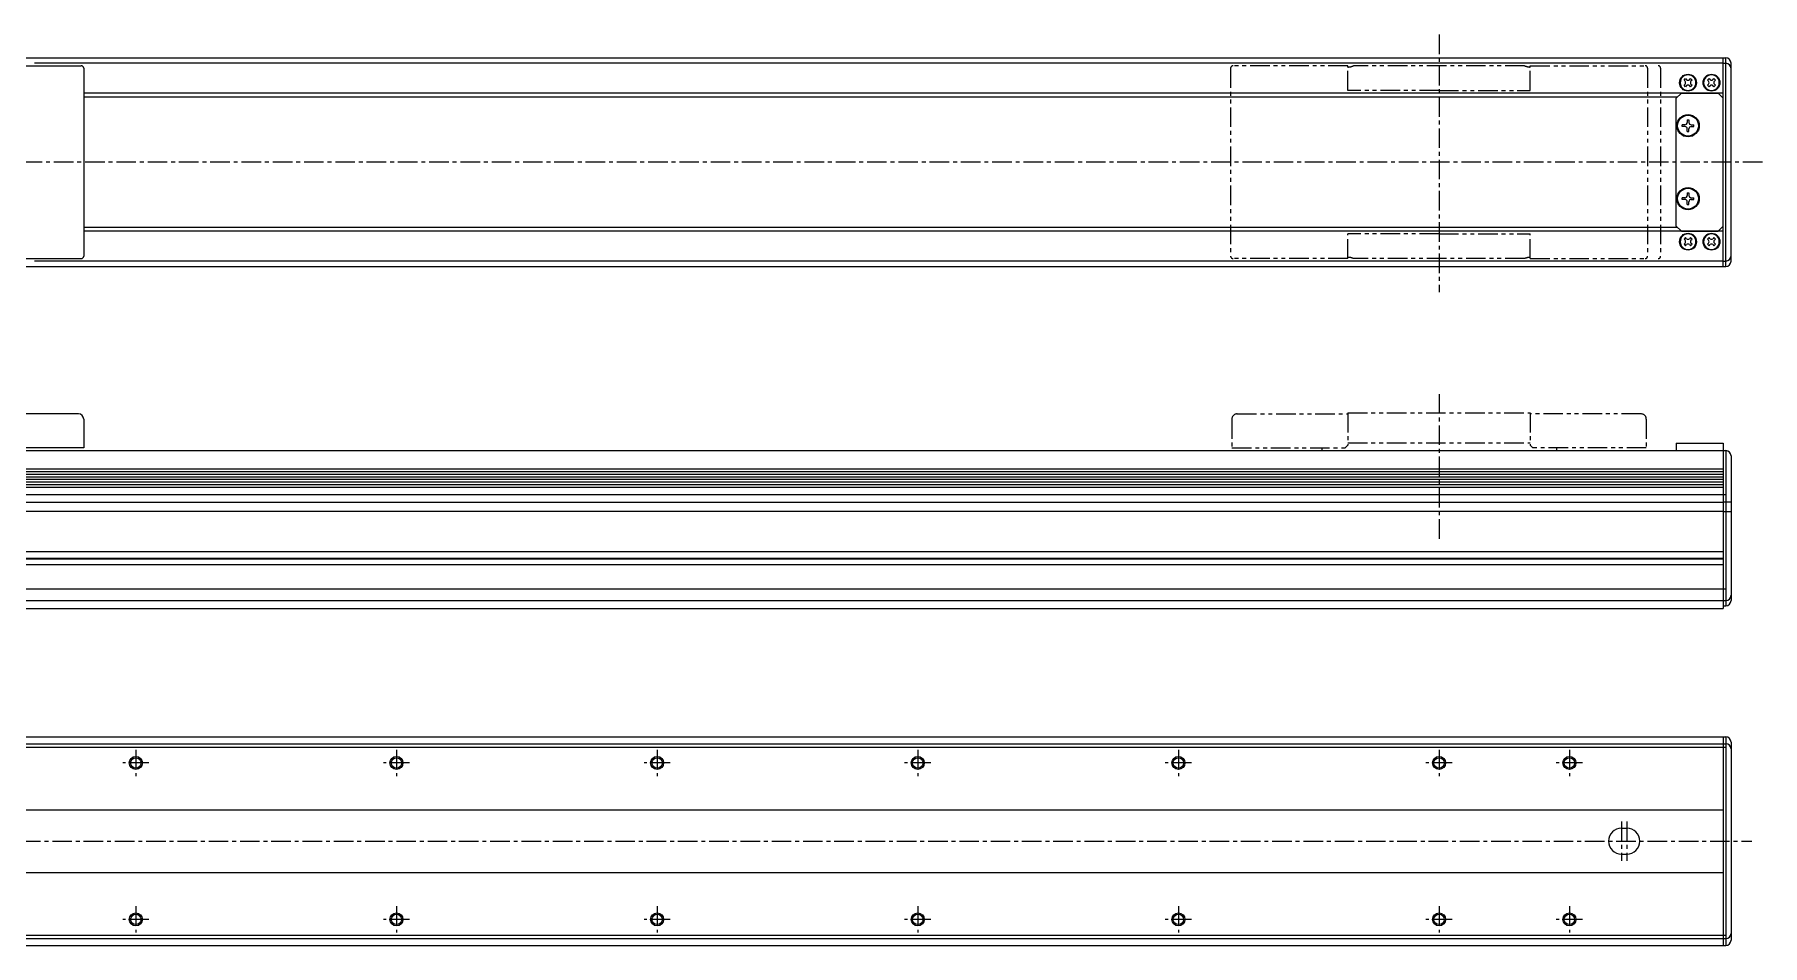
# Model space of a CAD drawing. Extents: x -609 to 499, y 145 to 558.
# Drawn here: x -164 to 499, y 208 to 558 of the extents above; entities that cross this region are included whole.
import ezdxf

# ---------------------------------------------------------------- set-up
doc = ezdxf.new("R2010")
doc.units = 0
for name, pattern in [('CENTER', [12, 7.5, -1.5, 1.5, -1.5]), ('CONTINOUS', [0]), ('PHANTOM', [15, 7.5, -1.5, 1.5, -1.5, 1.5, -1.5])]:
    doc.linetypes.add(name, pattern=pattern)
doc.layers.get('0').update_dxf_attribs({"linetype": 'CONTINUOUS'})
doc.layers.add('CENTER', color=1, linetype='CENTER')

msp = doc.modelspace()

# ---------------------------------------------------------------- linework, layer by layer
at = {"color": 7, "linetype": 'CONTINOUS'}
for p, q in [((-435.77, 548.73), (485.23, 548.73)), ((-189.77, 545.73), (-145.77, 545.73)), ((484.23, 546.66), (-163.62, 546.66)), ((-144.77, 544.73), (-144.77, 472.73)), ((484.23, 468.73), (484.23, 548.73)), ((484.23, 546.66), (485.23, 546.66)), ((485.23, 468.73), (485.23, 548.73)), ((487.23, 470.73), (487.23, 546.73)), ((469.19, 540.17), (469.79, 540.77)), ((469.6, 539.76), (469.19, 540.17)), ((469.19, 538.29), (469.6, 538.71)), ((469.79, 537.69), (469.19, 538.29)), ((469.79, 540.77), (470.2, 540.36)), ((470.2, 538.11), (469.79, 537.69)), ((471.25, 540.36), (471.66, 540.77)), ((471.66, 537.69), (471.25, 538.11)), ((471.66, 540.77), (472.27, 540.17)), ((472.27, 538.29), (471.66, 537.69)), ((472.27, 540.17), (471.85, 539.76)), ((471.85, 538.71), (472.27, 538.29)), ((478.19, 540.17), (478.79, 540.77)), ((478.6, 539.76), (478.19, 540.17)), ((478.19, 538.29), (478.6, 538.71)), ((478.79, 537.69), (478.19, 538.29)), ((478.79, 540.77), (479.2, 540.36)), ((479.2, 538.11), (478.79, 537.69)), ((480.25, 540.36), (480.66, 540.77)), ((480.66, 537.69), (480.25, 538.11)), ((480.66, 540.77), (481.27, 540.17)), ((481.27, 538.29), (480.66, 537.69)), ((481.27, 540.17), (480.85, 539.76)), ((480.85, 538.71), (481.27, 538.29)), ((484.23, 535.23), (-144.77, 535.23)), ((466.73, 533.73), (-144.77, 533.73)), ((466.23, 533.23), (468.23, 535.23)), ((466.23, 484.23), (466.23, 533.23)), ((468.23, 535.23), (482.23, 535.23)), ((484.23, 533.23), (482.23, 535.23)), ((484.23, 484.23), (484.23, 533.23)), ((470.41, 524.93), (470.41, 523.99)), ((470.41, 524.93), (471.04, 524.93)), ((471.04, 524.93), (471.04, 523.99)), ((468.53, 522.42), (468.53, 523.05)), ((469.47, 523.05), (468.53, 523.05)), ((469.47, 522.42), (468.53, 522.42)), ((470.41, 520.53), (470.41, 521.48)), ((470.41, 520.53), (471.04, 520.53)), ((471.04, 520.53), (471.04, 521.48)), ((471.98, 523.05), (472.93, 523.05)), ((471.98, 522.42), (472.93, 522.42)), ((472.93, 522.42), (472.93, 523.05)), ((468.53, 494.42), (468.53, 495.05)), ((469.47, 495.05), (468.53, 495.05)), ((469.47, 494.42), (468.53, 494.42)), ((470.41, 496.93), (470.41, 495.99)), ((470.41, 496.93), (471.04, 496.93)), ((470.41, 492.53), (470.41, 493.48)), ((470.41, 492.53), (471.04, 492.53)), ((471.04, 496.93), (471.04, 495.99)), ((471.04, 492.53), (471.04, 493.48)), ((471.98, 495.05), (472.93, 495.05)), ((471.98, 494.42), (472.93, 494.42)), ((472.93, 494.42), (472.93, 495.05)), ((468.23, 482.23), (466.23, 484.23)), ((482.23, 482.23), (484.23, 484.23)), ((466.73, 483.73), (-144.77, 483.73)), ((484.23, 482.23), (-144.77, 482.23)), ((468.23, 482.23), (482.23, 482.23)), ((469.79, 479.77), (469.19, 479.17)), ((469.19, 479.17), (469.6, 478.76)), ((469.6, 477.71), (469.19, 477.29)), ((469.19, 477.29), (469.79, 476.69)), ((470.2, 479.36), (469.79, 479.77)), ((471.66, 479.77), (471.25, 479.36)), ((472.27, 479.17), (471.66, 479.77)), ((471.66, 476.69), (472.27, 477.29)), ((471.85, 478.76), (472.27, 479.17)), ((472.27, 477.29), (471.85, 477.71)), ((478.79, 479.77), (478.19, 479.17)), ((478.19, 479.17), (478.6, 478.76)), ((478.6, 477.71), (478.19, 477.29)), ((478.19, 477.29), (478.79, 476.69)), ((479.2, 479.36), (478.79, 479.77)), ((480.66, 479.77), (480.25, 479.36)), ((481.27, 479.17), (480.66, 479.77)), ((480.66, 476.69), (481.27, 477.29)), ((480.85, 478.76), (481.27, 479.17)), ((481.27, 477.29), (480.85, 477.71)), ((-189.77, 471.73), (-145.77, 471.73)), ((484.23, 470.8), (-163.62, 470.8)), ((469.79, 476.69), (470.2, 477.11)), ((471.25, 477.11), (471.66, 476.69)), ((478.79, 476.69), (479.2, 477.11)), ((480.25, 477.11), (480.66, 476.69)), ((484.23, 470.8), (485.23, 470.8)), ((-435.77, 468.73), (485.23, 468.73)), ((-146.77, 412.16), (-189.77, 412.16)), ((-144.77, 410.16), (-144.77, 399.16)), ((-435.77, 398.06), (485.23, 398.06)), ((-144.77, 399.16), (-188.77, 399.16)), ((466.23, 400.96), (484.23, 400.96)), ((466.23, 400.96), (466.23, 398.06)), ((484.23, 400.96), (484.23, 398.06)), ((484.23, 398.06), (484.23, 337.56)), ((485.23, 398.06), (485.23, 338.56)), ((487.23, 396.06), (487.23, 340.56)), ((-434.77, 391.04), (484.23, 391.04)), ((-434.77, 390.05), (484.23, 390.05)), ((-434.77, 389.06), (484.23, 389.06)), ((-434.77, 388.06), (484.23, 388.06)), ((-434.77, 387.07), (484.23, 387.07)), ((-434.77, 386.08), (484.23, 386.08)), ((-434.77, 385.09), (484.23, 385.09)), ((-435.77, 381.18), (485.23, 381.18)), ((-434.77, 384.09), (484.23, 384.09)), ((-434.77, 378.31), (484.23, 378.31)), ((484.23, 378.46), (487.23, 378.46)), ((-434.77, 374.81), (484.23, 374.81)), ((484.23, 374.66), (487.23, 374.66)), ((-437.77, 359.4), (484.23, 359.4)), ((-437.77, 354.33), (484.23, 354.33)), ((-434.77, 356.86), (484.23, 356.86)), ((-434.77, 356.56), (484.23, 356.56)), ((-435.77, 345.06), (485.23, 345.06)), ((-435.77, 340.56), (485.23, 340.56)), ((484.23, 338.56), (485.23, 338.56)), ((-434.77, 337.56), (484.23, 337.56)), ((-435.77, 288.25), (485.23, 288.25)), ((-435.77, 285.65), (485.23, 285.65)), ((484.23, 288.25), (484.23, 208.25)), ((485.23, 288.25), (485.23, 208.25)), ((487.23, 286.25), (487.23, 210.25)), ((-435.77, 284.25), (485.23, 284.25)), ((-434.77, 260.25), (484.23, 260.25)), ((445.23, 253.25), (447.23, 253.25)), ((445.23, 243.25), (447.23, 243.25)), ((-434.77, 236.25), (484.23, 236.25)), ((-435.77, 212.25), (485.23, 212.25)), ((-435.77, 210.85), (485.23, 210.85)), ((-435.77, 208.25), (485.23, 208.25))]:
    msp.add_line(p, q, dxfattribs=at)
at = {"color": 3, "linetype": 'PHANTOM'}
for p, q in [((295.23, 544.73), (295.23, 472.73)), ((340.23, 545.73), (296.23, 545.73)), ((340.23, 536.23), (340.23, 545.73)), ((408.05, 545.73), (342.41, 545.73)), ((410.23, 545.73), (454.23, 545.73)), ((410.23, 536.23), (410.23, 545.73)), ((455.23, 544.73), (455.23, 472.73)), ((460.23, 544.73), (460.23, 472.73)), ((375.23, 536.23), (340.23, 536.23)), ((375.23, 536.23), (410.23, 536.23)), ((375.23, 481.23), (340.23, 481.23)), ((340.23, 471.73), (340.23, 481.23)), ((375.23, 481.23), (410.23, 481.23)), ((410.23, 471.73), (410.23, 481.23)), ((340.23, 471.73), (296.23, 471.73)), ((408.05, 471.73), (342.41, 471.73)), ((410.23, 471.73), (454.23, 471.73)), ((297.73, 412.16), (340.23, 412.16)), ((340.23, 412.56), (410.23, 412.56)), ((340.23, 412.56), (340.23, 400.16)), ((410.23, 412.56), (410.23, 400.16)), ((452.73, 412.16), (410.23, 412.16)), ((295.73, 410.16), (295.73, 399.16)), ((454.73, 410.16), (454.73, 399.16)), ((295.73, 399.16), (339.23, 399.16)), ((330.23, 399.16), (330.23, 398.06)), ((339.23, 399.16), (340.23, 400.16)), ((340.23, 401.09), (410.23, 401.09)), ((411.23, 399.16), (410.23, 400.16)), ((454.73, 399.16), (411.23, 399.16)), ((420.23, 399.16), (420.23, 398.06))]:
    msp.add_line(p, q, dxfattribs=at)
at = {"color": 7, "linetype": 'CONTINOUS'}
for centre, radius in [((470.73, 539.23), 3.25), ((479.73, 539.23), 3.25), ((470.73, 522.73), 4.3), ((470.73, 522.73), 4), ((470.73, 494.73), 4.3), ((470.73, 494.73), 4), ((470.73, 478.23), 3.25), ((479.73, 478.23), 3.25), ((-124.77, 278.25), 2.5), ((-124.77, 278.25), 2), ((-24.77, 278.25), 2.5), ((-24.77, 278.25), 2), ((75.23, 278.25), 2.5), ((75.23, 278.25), 2), ((175.23, 278.25), 2.5), ((175.23, 278.25), 2), ((275.23, 278.25), 2.5), ((275.23, 278.25), 2), ((375.23, 278.25), 2.5), ((375.23, 278.25), 2), ((425.23, 278.25), 2.5), ((425.23, 278.25), 2), ((-124.77, 218.25), 2.5), ((-124.77, 218.25), 2), ((-24.77, 218.25), 2.5), ((-24.77, 218.25), 2), ((75.23, 218.25), 2.5), ((75.23, 218.25), 2), ((175.23, 218.25), 2.5), ((175.23, 218.25), 2), ((275.23, 218.25), 2.5), ((275.23, 218.25), 2), ((375.23, 218.25), 2.5), ((375.23, 218.25), 2), ((425.23, 218.25), 2.5), ((425.23, 218.25), 2)]:
    msp.add_circle(centre, radius, dxfattribs=at)
for centre, radius, start, end in [((-145.77, 544.73), 1, 0, 90), ((485.23, 546.73), 2, 0, 90), ((485.23, 544.66), 2, 0, 90), ((470.73, 539.23), 3, 0.00029, 0), ((469.08, 539.23), 0.742, 315, 44.99994), ((470.73, 540.88), 0.742, 225, 314.99996), ((470.73, 537.58), 0.742, 44.99997, 134.99995), ((472.38, 539.23), 0.742, 134.99996, 224.99995), ((479.73, 539.23), 3, 0.00029, 0), ((478.08, 539.23), 0.742, 315, 44.99994), ((479.73, 540.88), 0.742, 225, 314.99996), ((479.73, 537.58), 0.742, 44.99997, 134.99995), ((481.38, 539.23), 0.742, 134.99996, 224.99995), ((469.47, 523.99), 0.94, 269.99996, 0), ((471.98, 523.99), 0.94, 179.99998, 270.00002), ((469.47, 521.48), 0.94, 0.00003, 90.00006), ((471.98, 521.48), 0.94, 90.00001, 180.00005), ((469.47, 495.99), 0.94, 269.99996, 0), ((469.47, 493.48), 0.94, 0.00003, 90.00006), ((471.98, 495.99), 0.94, 179.99998, 270.00002), ((471.98, 493.48), 0.94, 90.00001, 180.00005), ((470.73, 478.23), 3, 0, 359.99971), ((469.08, 478.23), 0.742, 315.00006, 45), ((470.73, 479.88), 0.742, 225.00005, 315.00003), ((470.73, 476.58), 0.742, 45.00004, 135), ((472.38, 478.23), 0.742, 135.00005, 225.00004), ((479.73, 478.23), 3, 0, 359.99971), ((478.08, 478.23), 0.742, 315.00006, 45), ((479.73, 479.88), 0.742, 225.00005, 315.00003), ((479.73, 476.58), 0.742, 45.00004, 135), ((481.38, 478.23), 0.742, 135.00005, 225.00004), ((-145.77, 472.73), 1, 270, 0), ((485.23, 472.8), 2, 270, 0), ((485.23, 470.73), 2, 270, 0), ((-146.77, 410.16), 2, 0, 90), ((485.23, 396.06), 2, 0, 90), ((485.23, 342.56), 2, 270, 0), ((485.23, 340.56), 2, 270, 0), ((485.23, 286.25), 2, 0, 90), ((485.23, 283.65), 2, 0, 90), ((445.23, 248.25), 5, 90, 270), ((447.23, 248.25), 5, 270, 90), ((485.23, 212.85), 2, 270, 0), ((485.23, 210.25), 2, 270, 0)]:
    msp.add_arc(centre, radius, start, end, dxfattribs=at)
at = {"color": 3, "linetype": 'PHANTOM'}
for centre, radius, start, end in [((296.23, 544.73), 1, 90, 180), ((340.23, 550.23), 5, 270, 295.84193), ((410.23, 550.23), 5, 244.15807, 270), ((454.23, 544.73), 1, 0, 90), ((459.23, 544.73), 1, 0, 90), ((296.23, 472.73), 1, 180, 270), ((340.23, 467.23), 5, 64.15807, 90), ((410.23, 467.23), 5, 90, 115.84193), ((454.23, 472.73), 1, 270, 0), ((459.23, 472.73), 1, 270, 0), ((297.73, 410.16), 2, 90, 180), ((452.73, 410.16), 2, 0, 90)]:
    msp.add_arc(centre, radius, start, end, dxfattribs=at)
at = {"layer": 'CENTER', "color": 1, "linetype": 'CENTER'}
for p, q in [((375.23, 557.68), (375.23, 458.91)), ((499.28, 508.73), (-474.96, 508.73)), ((375.23, 419.76), (375.23, 363.18)), ((-124.77, 283.29), (-124.77, 273.21)), ((-24.77, 283.29), (-24.77, 273.21)), ((75.23, 283.29), (75.23, 273.21)), ((175.23, 283.29), (175.23, 273.21)), ((275.23, 283.29), (275.23, 273.21)), ((375.23, 283.29), (375.23, 273.21)), ((425.23, 283.29), (425.23, 273.21)), ((-119.73, 278.25), (-129.81, 278.25)), ((-19.73, 278.25), (-29.81, 278.25)), ((80.27, 278.25), (70.19, 278.25)), ((180.27, 278.25), (170.19, 278.25)), ((280.27, 278.25), (270.19, 278.25)), ((380.27, 278.25), (370.19, 278.25)), ((430.27, 278.25), (420.19, 278.25)), ((445.23, 255.79), (445.23, 240.71)), ((447.23, 255.79), (447.23, 240.71)), ((-480.8, 248.25), (495.16, 248.25)), ((-124.77, 223.29), (-124.77, 213.21)), ((-24.77, 223.29), (-24.77, 213.21)), ((75.23, 223.29), (75.23, 213.21)), ((175.23, 223.29), (175.23, 213.21)), ((275.23, 223.29), (275.23, 213.21)), ((375.23, 223.29), (375.23, 213.21)), ((425.23, 223.29), (425.23, 213.21)), ((-119.73, 218.25), (-129.81, 218.25)), ((-19.73, 218.25), (-29.81, 218.25)), ((80.27, 218.25), (70.19, 218.25)), ((180.27, 218.25), (170.19, 218.25)), ((280.27, 218.25), (270.19, 218.25)), ((380.27, 218.25), (370.19, 218.25)), ((430.27, 218.25), (420.19, 218.25))]:
    msp.add_line(p, q, dxfattribs=at)

doc.saveas('drawing.dxf')
